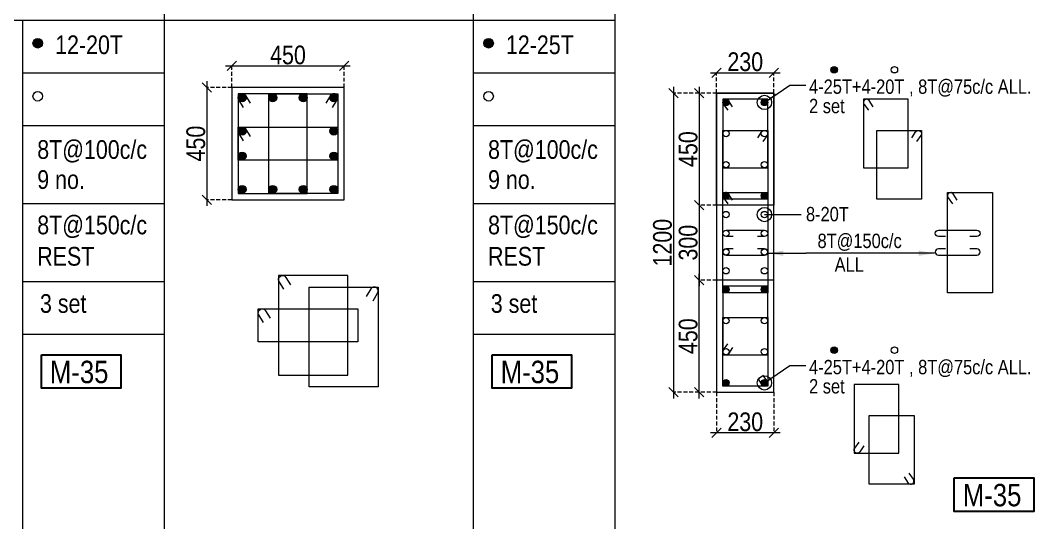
# Model space of a CAD drawing. Header units: millimetres. Extents: x 1112055 to 3390982, y -148532 to 766891.
# Drawn here: x 1943599 to 1959861, y 667584 to 675642 of the extents above; entities that cross this region are included whole.
import ezdxf
from ezdxf.enums import TextEntityAlignment as Align

# ---------------------------------------------------------------- set-up
doc = ezdxf.new("R2010")
doc.units = ezdxf.units.MM
doc.header["$PDMODE"] = 35
doc.header["$PDSIZE"] = -25
doc.linetypes.add('DASHED2', pattern=[0.375, 0.25, -0.125])
doc.linetypes.add('Hidden', pattern=[9.525, 6.35, -3.175])
for name, color, linetype, lineweight in [('B COL', 1, 'Continuous', 30), ('B COL. SIZE DIM', 220, 'Continuous', 25), ('B COLSCH', 204, 'Continuous', 20), ('B COLUMN', 1, 'Hidden', 9), ('B STEEL', 34, 'Continuous', 15), ('B-ST TEXT', 7, 'Continuous', 9)]:
    doc.layers.add(name, color=color, linetype=linetype, lineweight=lineweight)
doc.layers.add('B TEXT', color=7, linetype='Continuous')
doc.styles.add('dim inside', font='romans.shx', dxfattribs={"width": 0.8, "height": 125})
doc.styles.add('SWINC', font='swissc.ttf')
doc.styles.add('TAHOMA', font='tahoma.ttf')
doc.dimstyles.new('dim inside', dxfattribs={"dimtxt": 125, "dimasz": 100, "dimexe": 0, "dimexo": 0, "dimgap": 10, "dimtad": 0, "dimdec": 0, "dimzin": 0, "dimdsep": 46, "dimtxsty": 'dim inside', "dimblk": 'SMALL', "dimcen": 0.09, "dimadec": 0, "dimazin": 0, "dimtfac": 1, "dimtdec": 0, "dimtofl": 0, "dimtmove": 0, "dimatfit": 3, "dimfxl": 1, "dimtolj": 1, "dimtzin": 0, "dimarcsym": 2})
doc.dimstyles.new('PARESH', dxfattribs={"dimscale": 0, "dimtxt": 300, "dimasz": 150, "dimexe": 150, "dimexo": 150, "dimgap": 25, "dimtad": 1, "dimdec": 0, "dimzin": 0, "dimdsep": 46, "dimtxsty": 'TAHOMA', "dimblk": 'ARCHTICK', "dimcen": 100, "dimdle": 150, "dimclrd": 251, "dimclre": 251, "dimclrt": 6, "dimadec": 0, "dimazin": 0, "dimtfac": 1, "dimtdec": 0, "dimtix": 1, "dimtofl": 0, "dimtmove": 0, "dimatfit": 2, "dimfxl": 0.18, "dimtolj": 1, "dimtzin": 0, "dimlwd": 9, "dimlwe": 9, "dimarcsym": 0})

# ---------------------------------------------------------------- blocks, each defined once
blk = doc.blocks.new('_Oblique')
at = {"color": 0, "linetype": 'ByBlock', "lineweight": -2}
blk.add_line((-0.5, -0.5), (0.5, 0.5), dxfattribs=at)
blk = doc.blocks.new('*D2821')
at = {"layer": 'B COL. SIZE DIM', "color": 250, "lineweight": 9, "ltscale": 250, "transparency": 16777216}
blk.add_line((1946895, 674910), (1948895, 674910), dxfattribs=at)
at = {"layer": 'B COL. SIZE DIM', "color": 250, "linetype": 'DASHED2', "lineweight": 9, "ltscale": 250, "transparency": 16777216}
for p, q in [((1946995, 674565), (1946995, 674910)), ((1948795, 674565), (1948795, 674910))]:
    blk.add_line(p, q, dxfattribs=at)
at = {"layer": 'Defpoints', "color": 0, "transparency": 16777216}
for p in [(1948795, 674910), (1946995, 674565), (1948795, 674565)]:
    blk.add_point(p, dxfattribs=at)
at = {"layer": 'B COL. SIZE DIM', "color": 250, "lineweight": 9, "transparency": 16777216, "xscale": 150, "yscale": 150, "zscale": 150, "rotation": 180}
blk.add_blockref('_Oblique', (1946995, 674910), dxfattribs=at)
at = {"layer": 'B COL. SIZE DIM', "color": 250, "lineweight": 9, "transparency": 16777216, "xscale": 150, "yscale": 150, "zscale": 150}
blk.add_blockref('_Oblique', (1948795, 674910), dxfattribs=at)
at = {"layer": 'B COL. SIZE DIM', "color": 6, "transparency": 16777216, "insert": (1947895, 675085), "char_height": 300, "attachment_point": 5, "style": 'SWINC'}
blk.add_mtext('\\A1;450', dxfattribs=at)
blk = doc.blocks.new('*D2822')
at = {"layer": 'B COL. SIZE DIM', "color": 250, "lineweight": 9, "ltscale": 250, "transparency": 16777216}
blk.add_line((1946592, 674665), (1946592, 672665), dxfattribs=at)
at = {"layer": 'B COL. SIZE DIM', "color": 250, "linetype": 'DASHED2', "lineweight": 9, "ltscale": 250, "transparency": 16777216}
for p, q in [((1946995, 674565), (1946592, 674565)), ((1946995, 672765), (1946592, 672765))]:
    blk.add_line(p, q, dxfattribs=at)
at = {"layer": 'Defpoints', "color": 0, "transparency": 16777216}
for p in [(1946995, 674565), (1946592, 672765), (1946995, 672765)]:
    blk.add_point(p, dxfattribs=at)
at = {"layer": 'B COL. SIZE DIM', "color": 250, "lineweight": 9, "transparency": 16777216, "xscale": 150, "yscale": 150, "zscale": 150}
for p, rotation in [((1946592, 674565), 90), ((1946592, 672765), 270)]:
    blk.add_blockref('_Oblique', p, dxfattribs=dict(at, rotation=rotation))
at = {"layer": 'B COL. SIZE DIM', "color": 6, "transparency": 16777216, "insert": (1946417, 673665), "char_height": 300, "attachment_point": 5, "rotation": 90, "style": 'SWINC'}
blk.add_mtext('\\A1;450', dxfattribs=at)
blk = doc.blocks.new('*D2841')
at = {"layer": 'B COL. SIZE DIM', "color": 250, "lineweight": 9, "ltscale": 250, "transparency": 16777216}
blk.add_line((1954672, 674801), (1955792, 674801), dxfattribs=at)
at = {"layer": 'B COL. SIZE DIM', "color": 250, "linetype": 'DASHED2', "lineweight": 9, "ltscale": 250, "transparency": 16777216}
for p, q in [((1954772, 674476), (1954772, 674801)), ((1955692, 674476), (1955692, 674801))]:
    blk.add_line(p, q, dxfattribs=at)
at = {"layer": 'Defpoints', "color": 0, "transparency": 16777216}
for p in [(1955692, 674801), (1954772, 674476), (1955692, 674476)]:
    blk.add_point(p, dxfattribs=at)
at = {"layer": 'B COL. SIZE DIM', "color": 250, "lineweight": 9, "transparency": 16777216, "xscale": 150, "yscale": 150, "zscale": 150, "rotation": 180}
blk.add_blockref('_Oblique', (1954772, 674801), dxfattribs=at)
at = {"layer": 'B COL. SIZE DIM', "color": 250, "lineweight": 9, "transparency": 16777216, "xscale": 150, "yscale": 150, "zscale": 150}
blk.add_blockref('_Oblique', (1955692, 674801), dxfattribs=at)
at = {"layer": 'B COL. SIZE DIM', "color": 6, "transparency": 16777216, "insert": (1955232, 674976), "char_height": 300, "attachment_point": 5, "style": 'SWINC'}
blk.add_mtext('\\A1;230', dxfattribs=at)
blk = doc.blocks.new('*D2842')
at = {"layer": 'B COL. SIZE DIM', "color": 250, "lineweight": 9, "ltscale": 250, "transparency": 16777216}
blk.add_line((1954492, 672776), (1954492, 671376), dxfattribs=at)
at = {"layer": 'B COL. SIZE DIM', "color": 250, "linetype": 'DASHED2', "lineweight": 9, "ltscale": 250, "transparency": 16777216}
for p, q in [((1954772, 672676), (1954492, 672676)), ((1954772, 671476), (1954492, 671476))]:
    blk.add_line(p, q, dxfattribs=at)
at = {"layer": 'Defpoints', "color": 0, "transparency": 16777216}
for p in [(1954772, 672676), (1954492, 671476), (1954772, 671476)]:
    blk.add_point(p, dxfattribs=at)
at = {"layer": 'B COL. SIZE DIM', "color": 250, "lineweight": 9, "transparency": 16777216, "xscale": 150, "yscale": 150, "zscale": 150}
for p, rotation in [((1954492, 672676), 90), ((1954492, 671476), 270)]:
    blk.add_blockref('_Oblique', p, dxfattribs=dict(at, rotation=rotation))
at = {"layer": 'B COL. SIZE DIM', "color": 6, "transparency": 16777216, "insert": (1954317, 672076), "char_height": 300, "attachment_point": 5, "rotation": 90, "style": 'SWINC'}
blk.add_mtext('\\A1;300', dxfattribs=at)
blk = doc.blocks.new('*D2843')
at = {"layer": 'B COL. SIZE DIM', "color": 250, "lineweight": 9, "ltscale": 250, "transparency": 16777216}
blk.add_line((1954492, 674576), (1954492, 672576), dxfattribs=at)
at = {"layer": 'B COL. SIZE DIM', "color": 250, "linetype": 'DASHED2', "lineweight": 9, "ltscale": 250, "transparency": 16777216}
for p, q in [((1954772, 674476), (1954492, 674476)), ((1954772, 672676), (1954492, 672676))]:
    blk.add_line(p, q, dxfattribs=at)
at = {"layer": 'Defpoints', "color": 0, "transparency": 16777216}
for p in [(1954772, 674476), (1954492, 672676), (1954772, 672676)]:
    blk.add_point(p, dxfattribs=at)
at = {"layer": 'B COL. SIZE DIM', "color": 250, "lineweight": 9, "transparency": 16777216, "xscale": 150, "yscale": 150, "zscale": 150}
for p, rotation in [((1954492, 674476), 90), ((1954492, 672676), 270)]:
    blk.add_blockref('_Oblique', p, dxfattribs=dict(at, rotation=rotation))
at = {"layer": 'B COL. SIZE DIM', "color": 6, "transparency": 16777216, "insert": (1954317, 673576), "char_height": 300, "attachment_point": 5, "rotation": 90, "style": 'SWINC'}
blk.add_mtext('\\A1;450', dxfattribs=at)
blk = doc.blocks.new('*D2844')
at = {"layer": 'B COL. SIZE DIM', "color": 250, "lineweight": 9, "ltscale": 250, "transparency": 16777216}
blk.add_line((1954492, 669576), (1954492, 671576), dxfattribs=at)
at = {"layer": 'B COL. SIZE DIM', "color": 250, "linetype": 'DASHED2', "lineweight": 9, "ltscale": 250, "transparency": 16777216}
for p, q in [((1954772, 671476), (1954492, 671476)), ((1954772, 669676), (1954492, 669676))]:
    blk.add_line(p, q, dxfattribs=at)
at = {"layer": 'Defpoints', "color": 0, "transparency": 16777216}
for p in [(1954492, 671476), (1954772, 671476), (1954772, 669676)]:
    blk.add_point(p, dxfattribs=at)
at = {"layer": 'B COL. SIZE DIM', "color": 250, "lineweight": 9, "transparency": 16777216, "xscale": 150, "yscale": 150, "zscale": 150}
for p, rotation in [((1954492, 671476), 90), ((1954492, 669676), 270)]:
    blk.add_blockref('_Oblique', p, dxfattribs=dict(at, rotation=rotation))
at = {"layer": 'B COL. SIZE DIM', "color": 6, "transparency": 16777216, "insert": (1954317, 670576), "char_height": 300, "attachment_point": 5, "rotation": 90, "style": 'SWINC'}
blk.add_mtext('\\A1;450', dxfattribs=at)
blk = doc.blocks.new('*D2845')
at = {"layer": 'B COL. SIZE DIM', "color": 250, "lineweight": 9, "ltscale": 250, "transparency": 16777216}
blk.add_line((1954080, 674576), (1954080, 669576), dxfattribs=at)
at = {"layer": 'B COL. SIZE DIM', "color": 250, "linetype": 'DASHED2', "lineweight": 9, "ltscale": 250, "transparency": 16777216}
for p, q in [((1954772, 674476), (1954080, 674476)), ((1954772, 669676), (1954080, 669676))]:
    blk.add_line(p, q, dxfattribs=at)
at = {"layer": 'Defpoints', "color": 0, "transparency": 16777216}
for p in [(1954772, 674476), (1954080, 669676), (1954772, 669676)]:
    blk.add_point(p, dxfattribs=at)
at = {"layer": 'B COL. SIZE DIM', "color": 250, "lineweight": 9, "transparency": 16777216, "xscale": 150, "yscale": 150, "zscale": 150}
for p, rotation in [((1954080, 674476), 90), ((1954080, 669676), 270)]:
    blk.add_blockref('_Oblique', p, dxfattribs=dict(at, rotation=rotation))
at = {"layer": 'B COL. SIZE DIM', "color": 6, "transparency": 16777216, "insert": (1953905, 672076), "char_height": 300, "attachment_point": 5, "rotation": 90, "style": 'SWINC'}
blk.add_mtext('\\A1;1200', dxfattribs=at)
blk = doc.blocks.new('*D2846')
at = {"layer": 'B COL. SIZE DIM', "color": 250, "linetype": 'DASHED2', "lineweight": 9, "ltscale": 250, "transparency": 16777216}
for p, q in [((1954772, 669676), (1954772, 669026)), ((1955692, 669676), (1955692, 669026))]:
    blk.add_line(p, q, dxfattribs=at)
at = {"layer": 'B COL. SIZE DIM', "color": 250, "lineweight": 9, "ltscale": 250, "transparency": 16777216}
blk.add_line((1955792, 669026), (1954672, 669026), dxfattribs=at)
at = {"layer": 'Defpoints', "color": 0, "transparency": 16777216}
for p in [(1954772, 669676), (1955692, 669676), (1954772, 669026)]:
    blk.add_point(p, dxfattribs=at)
at = {"layer": 'B COL. SIZE DIM', "color": 250, "lineweight": 9, "transparency": 16777216, "xscale": 150, "yscale": 150, "zscale": 150, "rotation": 180}
blk.add_blockref('_Oblique', (1954772, 669026), dxfattribs=at)
at = {"layer": 'B COL. SIZE DIM', "color": 250, "lineweight": 9, "transparency": 16777216, "xscale": 150, "yscale": 150, "zscale": 150}
blk.add_blockref('_Oblique', (1955692, 669026), dxfattribs=at)
at = {"layer": 'B COL. SIZE DIM', "color": 6, "transparency": 16777216, "insert": (1955232, 669201), "char_height": 300, "attachment_point": 5, "style": 'SWINC'}
blk.add_mtext('\\A1;230', dxfattribs=at)
blk = doc.blocks.new('_ArchTick')
at = {"color": 0, "linetype": 'ByBlock', "const_width": 0.15}
blk.add_lwpolyline([(-0.5, -0.5), (0.5, 0.5)], dxfattribs=at)

msp = doc.modelspace()

# ---------------------------------------------------------------- hatches: boundary and pattern name
at = {"layer": 'B STEEL', "lineweight": 9, "ltscale": 0.5}
h = msp.add_hatch(color=34, dxfattribs=at)
edge = h.paths.add_edge_path()
edge.add_arc((1943880.2, 675274.2), 76.8, 0, 360)
h = msp.add_hatch(color=34, dxfattribs=at)
edge = h.paths.add_edge_path()
edge.add_arc((1951113.8, 675274.2), 76.8, 0, 360)
at = {"layer": 'B STEEL', "lineweight": 13}
h = msp.add_hatch(color=256, dxfattribs=at)
h.dxf.hatch_style = 1
edge = h.paths.add_edge_path()
edge.add_ellipse((1956658.7, 674849), major_axis=(51.4, 0), ratio=1, start_angle=0, end_angle=360)
at = {"layer": 'B STEEL', "lineweight": 9, "ltscale": 0.5}
h = msp.add_hatch(color=34, dxfattribs=at)
edge = h.paths.add_edge_path()
edge.add_arc((1947159.4, 674401), 64, 0, 360)
at = {"layer": 'B STEEL'}
h = msp.add_hatch(color=34, dxfattribs=at)
edge = h.paths.add_edge_path()
edge.add_ellipse((1947650.1, 674401), major_axis=(64, 0), ratio=1, start_angle=0, end_angle=360)
h = msp.add_hatch(color=34, dxfattribs=at)
edge = h.paths.add_edge_path()
edge.add_ellipse((1948140.7, 674401), major_axis=(64, 0), ratio=1, start_angle=0, end_angle=360)
at = {"layer": 'B STEEL', "lineweight": 9, "ltscale": 0.5}
h = msp.add_hatch(color=34, dxfattribs=at)
edge = h.paths.add_edge_path()
edge.add_arc((1948631.4, 674401), 64, 180, 540, ccw=False)
at = {"layer": 'B STEEL', "lineweight": 13}
h = msp.add_hatch(color=256, dxfattribs=at)
h.dxf.hatch_style = 1
edge = h.paths.add_edge_path()
edge.add_ellipse((1954923.7, 674324.6), major_axis=(51.4, 0), ratio=1, start_angle=0, end_angle=360)
h = msp.add_hatch(color=256, dxfattribs=at)
h.dxf.hatch_style = 1
edge = h.paths.add_edge_path()
edge.add_ellipse((1955540.9, 674324.6), major_axis=(51.4, 0), ratio=1, start_angle=0, end_angle=360)
at = {"layer": 'B STEEL'}
h = msp.add_hatch(color=34, dxfattribs=at)
edge = h.paths.add_edge_path()
edge.add_ellipse((1947159.4, 673866.6), major_axis=(64, 0), ratio=1, start_angle=0, end_angle=360)
h = msp.add_hatch(color=34, dxfattribs=at)
edge = h.paths.add_edge_path()
edge.add_ellipse((1948631.4, 673866.6), major_axis=(64, 0), ratio=1, start_angle=0, end_angle=360)
h = msp.add_hatch(color=34, dxfattribs=at)
edge = h.paths.add_edge_path()
edge.add_ellipse((1947159.4, 673463.4), major_axis=(64, 0), ratio=1, start_angle=0, end_angle=360)
h = msp.add_hatch(color=34, dxfattribs=at)
edge = h.paths.add_edge_path()
edge.add_ellipse((1948631.4, 673463.4), major_axis=(64, 0), ratio=1, start_angle=0, end_angle=360)
at = {"layer": 'B STEEL', "lineweight": 9, "ltscale": 0.5}
h = msp.add_hatch(color=34, dxfattribs=at)
edge = h.paths.add_edge_path()
edge.add_arc((1947159.4, 672929), 64, 0, 360, ccw=False)
at = {"layer": 'B STEEL'}
h = msp.add_hatch(color=34, dxfattribs=at)
edge = h.paths.add_edge_path()
edge.add_ellipse((1947650.1, 672929), major_axis=(64, 0), ratio=1, start_angle=0, end_angle=360)
h = msp.add_hatch(color=34, dxfattribs=at)
edge = h.paths.add_edge_path()
edge.add_ellipse((1948140.7, 672929), major_axis=(64, 0), ratio=1, start_angle=0, end_angle=360)
at = {"layer": 'B STEEL', "lineweight": 9, "ltscale": 0.5}
h = msp.add_hatch(color=34, dxfattribs=at)
edge = h.paths.add_edge_path()
edge.add_arc((1948631.4, 672929), 64, -180, 180)
at = {"layer": 'B STEEL', "lineweight": 13}
h = msp.add_hatch(color=256, dxfattribs=at)
h.dxf.hatch_style = 1
edge = h.paths.add_edge_path()
edge.add_ellipse((1954923.7, 672827.4), major_axis=(51.4, 0), ratio=1, start_angle=0, end_angle=360)
h = msp.add_hatch(color=256, dxfattribs=at)
h.dxf.hatch_style = 1
edge = h.paths.add_edge_path()
edge.add_ellipse((1955540.9, 672827.4), major_axis=(51.4, 0), ratio=1, start_angle=0, end_angle=360)
h = msp.add_hatch(color=256, dxfattribs=at)
h.dxf.hatch_style = 1
edge = h.paths.add_edge_path()
edge.add_ellipse((1954923.7, 671324.6), major_axis=(51.4, 0), ratio=1, start_angle=0, end_angle=360)
h = msp.add_hatch(color=256, dxfattribs=at)
h.dxf.hatch_style = 1
edge = h.paths.add_edge_path()
edge.add_ellipse((1955540.9, 671324.6), major_axis=(51.4, 0), ratio=1, start_angle=0, end_angle=360)
h = msp.add_hatch(color=256, dxfattribs=at)
h.dxf.hatch_style = 1
edge = h.paths.add_edge_path()
edge.add_ellipse((1956658.7, 670351.9), major_axis=(51.4, 0), ratio=1, start_angle=0, end_angle=360)
h = msp.add_hatch(color=256, dxfattribs=at)
h.dxf.hatch_style = 1
edge = h.paths.add_edge_path()
edge.add_ellipse((1954923.7, 669827.4), major_axis=(51.4, 0), ratio=1, start_angle=0, end_angle=360)
h = msp.add_hatch(color=256, dxfattribs=at)
h.dxf.hatch_style = 1
edge = h.paths.add_edge_path()
edge.add_ellipse((1955540.9, 669827.4), major_axis=(51.4, 0), ratio=1, start_angle=0, end_angle=360)

# ---------------------------------------------------------------- linework, layer by layer
at = {"layer": 'B COL', "lineweight": 13}
for points in [[(1954772.3, 669676), (1955692.3, 669676), (1955692.3, 674476), (1954772.3, 674476)], [(1954772.3, 674476), (1955692.3, 674476), (1955692.3, 672676), (1954772.3, 672676)], [(1954772.3, 669676), (1955692.3, 669676), (1955692.3, 671476), (1954772.3, 671476)]]:
    msp.add_lwpolyline(points, close=True, dxfattribs=at)
at = {"layer": 'B COLSCH', "color": 250, "lineweight": 0}
for p, q in [((1953141.9, 685201.3), (1953141.9, 651910.2)), ((1945908.3, 683882.3), (1945908.3, 651910.2)), ((1950867.5, 683882.3), (1950867.5, 659162.8)), ((1912667.6, 675642.5), (1953141.9, 675642.5)), ((1943633.9, 675642.5), (1943633.9, 659162.8)), ((1943633.9, 674797.5), (1945908.3, 674797.5)), ((1950867.5, 674797.5), (1953141.9, 674797.5)), ((1943633.9, 673952.5), (1945908.3, 673952.5)), ((1950867.5, 673952.5), (1953141.9, 673952.5)), ((1943633.9, 672702.7), (1945908.3, 672702.7)), ((1950867.5, 672702.7), (1953141.9, 672702.7)), ((1943633.9, 671452.9), (1945908.3, 671452.9)), ((1950867.5, 671452.9), (1953141.9, 671452.9)), ((1943633.9, 670607.9), (1945908.3, 670607.9)), ((1950867.5, 670607.9), (1953141.9, 670607.9))]:
    msp.add_line(p, q, dxfattribs=at)
at = {"layer": 'B COLUMN', "color": 1, "linetype": 'ByBlock', "lineweight": 20}
msp.add_lwpolyline([(1946995.4, 672765), (1948795.4, 672765), (1948795.4, 674565), (1946995.4, 674565)], close=True, dxfattribs=at)
at = {"layer": 'B STEEL', "color": 34, "lineweight": 9, "ltscale": 0.5}
for points in [[(1947179.7, 674245.9), (1947104.9, 674367.4, -1), (1947213.9, 674434.5), (1947288.7, 674313.1)], [(1948611.1, 674245.9), (1948685.9, 674367.4, 1), (1948576.8, 674434.5), (1948502.1, 674313.1)], [(1947179.7, 673711.6), (1947104.9, 673833, -1), (1947213.9, 673900.1), (1947288.7, 673778.7)], [(1947827.7, 671330.2), (1947753, 671451.7, -1), (1947862, 671518.8), (1947936.8, 671397.4)], [(1949259.2, 671144.6), (1949334, 671266.1, 1), (1949224.9, 671333.2), (1949150.1, 671211.7)], [(1947501.9, 670795.9), (1947427.1, 670917.3, -1), (1947536.1, 670984.4), (1947610.9, 670863)]]:
    msp.add_lwpolyline(points, format="xyb", dxfattribs=at)
for points in [[(1947095.4, 672865), (1948204.7, 672865), (1948204.7, 674465), (1947095.4, 674465)], [(1948695.4, 672865), (1947586, 672865), (1947586, 674465), (1948695.4, 674465)], [(1947095.4, 673930.6), (1948695.4, 673930.6), (1948695.4, 673399.4), (1947095.4, 673399.4)], [(1947743.5, 669949.3), (1948852.8, 669949.3), (1948852.8, 671549.3), (1947743.5, 671549.3)], [(1949343.5, 669763.7), (1948234.1, 669763.7), (1948234.1, 671363.7), (1949343.5, 671363.7)], [(1947417.6, 671014.9), (1949017.6, 671014.9), (1949017.6, 670483.7), (1947417.6, 670483.7)]]:
    msp.add_lwpolyline(points, close=True, dxfattribs=at)
at = {"layer": 'B STEEL', "lineweight": 13}
for points in [[(1954872.3, 673275.1), (1955592.3, 673275.1), (1955592.3, 674376), (1954872.3, 674376)], [(1957128.6, 673275.1), (1957848.6, 673275.1), (1957848.6, 674376), (1957128.6, 674376)], [(1954872.3, 673877), (1955592.3, 673877), (1955592.3, 672776), (1954872.3, 672776)], [(1957340.9, 673877), (1958060.9, 673877), (1958060.9, 672776), (1957340.9, 672776)], [(1954872.3, 670275.1), (1955592.3, 670275.1), (1955592.3, 671376), (1954872.3, 671376)], [(1954872.3, 670877), (1955592.3, 670877), (1955592.3, 669776), (1954872.3, 669776)], [(1956977.8, 668699.7), (1957697.8, 668699.7), (1957697.8, 669800.7), (1956977.8, 669800.7)], [(1957219.9, 669301.6), (1957939.9, 669301.6), (1957939.9, 668200.7), (1957219.9, 668200.7)]]:
    msp.add_lwpolyline(points, close=True, dxfattribs=at)
for points in [[(1955029.3, 674255.9), (1954964.6, 674355.8, 1), (1954882.9, 674293.4), (1954951.9, 674198.5)], [(1957285.6, 674255.9), (1957220.9, 674355.8, 1), (1957139.2, 674293.4), (1957208.2, 674198.5)], [(1955435.3, 673756.8), (1955500, 673856.8, -1), (1955581.7, 673794.3), (1955512.7, 673699.5)], [(1957903.9, 673756.8), (1957968.6, 673856.8, -1), (1958050.3, 673794.3), (1957981.3, 673699.5)], [(1955029.3, 670395.3), (1954964.6, 670295.3, -1), (1954882.9, 670357.7), (1954951.9, 670452.6)], [(1955435.3, 669896.2), (1955500, 669796.2, 1), (1955581.7, 669858.7), (1955512.7, 669953.5)], [(1957134.8, 668819.9), (1957070.1, 668719.9, -1), (1956988.4, 668782.4), (1957057.4, 668877.2)], [(1957782.9, 668320.8), (1957847.7, 668220.9, 1), (1957929.4, 668283.3), (1957860.3, 668378.2)]]:
    msp.add_lwpolyline(points, format="xyb", dxfattribs=at)
at = {"layer": 'B STEEL', "color": 3, "lineweight": 13}
for points in [[(1955592.3, 671273.2), (1954872.3, 671273.2), (1954872.3, 672878.9), (1955592.3, 672878.9)], [(1959197.2, 671273.2), (1958477.2, 671273.2), (1958477.2, 672878.9), (1959197.2, 672878.9)]]:
    msp.add_lwpolyline(points, close=True, dxfattribs=at)
for points in [[(1955029.3, 672758.7), (1954964.6, 672858.7, 1), (1954882.9, 672796.2), (1954951.9, 672701.3)], [(1958634.2, 672758.7), (1958569.5, 672858.7, 1), (1958487.8, 672796.2), (1958556.8, 672701.3)], [(1955038.3, 672174.9), (1954923.7, 672174.9, -1), (1954923.7, 672277.7), (1955540.9, 672277.7, -1), (1955540.9, 672174.9), (1955426.3, 672174.9)], [(1958447.8, 672174.9), (1958333.2, 672174.9, -1), (1958333.2, 672277.7), (1958950.4, 672277.7, -1), (1958950.4, 672174.9), (1958835.8, 672174.9)], [(1955038.3, 671977.2), (1954923.7, 671977.2, 1), (1954923.7, 671874.3), (1955540.9, 671874.3, 1), (1955540.9, 671977.2), (1955426.3, 671977.2)], [(1958447.8, 671977.2), (1958333.2, 671977.2, 1), (1958333.2, 671874.3), (1958950.4, 671874.3, 1), (1958950.4, 671977.2), (1958835.8, 671977.2)]]:
    msp.add_lwpolyline(points, format="xyb", dxfattribs=at)
at = {"layer": 'B STEEL', "color": 34, "lineweight": 9, "ltscale": 0.5}
for centre, radius in [((1943880.2, 675274.2), 76.8), ((1951113.8, 675274.2), 76.8), ((1943880.2, 674423.9), 76.8), ((1947159.4, 674401), 64), ((1947650.1, 674401), 64), ((1948140.7, 674401), 64), ((1948631.4, 674401), 64), ((1951113.8, 674423.9), 76.8), ((1947159.4, 673866.6), 64), ((1948631.4, 673866.6), 64), ((1947159.4, 673463.4), 64), ((1948631.4, 673463.4), 64), ((1947159.4, 672929), 64), ((1947650.1, 672929), 64), ((1948140.7, 672929), 64), ((1948631.4, 672929), 64)]:
    msp.add_circle(centre, radius, dxfattribs=at)
at = {"layer": 'B STEEL', "lineweight": 13}
for centre in [(1956658.7, 674849), (1957625.5, 674849), (1954923.7, 674324.6), (1955540.9, 674324.6), (1954923.7, 673825.6), (1955540.9, 673825.6), (1954923.7, 673326.5), (1955540.9, 673326.5), (1954923.7, 672827.4), (1955540.9, 672827.4), (1954923.7, 672526.9), (1955540.9, 672526.9), (1954923.7, 672226.3), (1955540.9, 672226.3), (1954923.7, 671925.7), (1955540.9, 671925.7), (1954923.7, 671625.2), (1955540.9, 671625.2), (1954923.7, 671324.6), (1955540.9, 671324.6), (1954923.7, 670825.6), (1955540.9, 670825.6), (1954923.7, 670326.5), (1955540.9, 670326.5), (1956658.7, 670351.9), (1957625.5, 670351.9), (1954923.7, 669827.4), (1955540.9, 669827.4)]:
    msp.add_circle(centre, 51.4, dxfattribs=at)
at = {"layer": 'B TEXT', "color": 1}
for points in [[(1943937.6, 670278.9), (1945212.2, 670278.9), (1945212.2, 669740.9), (1943937.6, 669740.9)], [(1951171.1, 670278.9), (1952445.7, 670278.9), (1952445.7, 669740.9), (1951171.1, 669740.9)], [(1958586.3, 668304.2), (1959860.9, 668304.2), (1959860.9, 667766.3), (1958586.3, 667766.3)]]:
    msp.add_lwpolyline(points, close=True, dxfattribs=at)

# ---------------------------------------------------------------- texts
at = {"layer": 'B TEXT', "style": 'SWINC'}
for s, p in [('12-20T', (1944158.7, 675099.6)), ('12-25T', (1951392.3, 675099.6)), ('8T@100c/c', (1943871.8, 673419.8)), ('8T@100c/c', (1951105.3, 673419.8)), ('9 no.', (1943871.8, 672938)), ('9 no.', (1951105.3, 672938)), ('8T@150c/c', (1943871.8, 672209.9)), ('8T@150c/c', (1943871.8, 672209.9)), ('8T@150c/c', (1951105.3, 672209.9)), ('8T@150c/c', (1951105.3, 672209.9)), ('REST', (1943871.8, 671707.5)), ('REST', (1943871.8, 671707.5)), ('REST', (1951105.3, 671707.5)), ('REST', (1951105.3, 671707.5)), ('3 set', (1943915.6, 670950.5)), ('3 set', (1951149.2, 670950.5))]:
    msp.add_text(s, height=300, dxfattribs=at).set_placement(p)
at = {"layer": 'B TEXT', "lineweight": 15, "style": 'SWINC'}
for s, p in [('4-25T+4-20T , 8T@75c/c ALL.', (1956255.9, 674394)), ('2 set', (1956255.9, 674083.8)), ('8-20T', (1956206.3, 672349.6)), ('8T@150c/c', (1956391.8, 671920.8)), ('ALL', (1956666.4, 671540.1)), ('4-25T+4-20T , 8T@75c/c ALL.', (1956255.9, 669896.8)), ('2 set', (1956255.9, 669588.6))]:
    msp.add_text(s, height=230, dxfattribs=at).set_placement(p, align=Align.BOTTOM_LEFT)
at = {"layer": 'B TEXT', "color": 1, "style": 'SWINC'}
for p in [(1944075, 669714.4), (1951308.5, 669714.4), (1958723.6, 667739.7)]:
    msp.add_text('M-35', height=360, dxfattribs=at).set_placement(p, align=Align.BOTTOM_LEFT)

# ---------------------------------------------------------------- dimensions: what is measured, and where the dimension line sits
at = {"layer": 'B COL. SIZE DIM', "color": 250, "ltscale": 250}
for base, p1, p2, picture, middle in [((1948795.4, 674910), (1946995.4, 674565), (1948795.4, 674565), '*D2821', (1947895.4, 675085)), ((1955692.3, 674800.9), (1954772.3, 674476), (1955692.3, 674476), '*D2841', (1955232.3, 674975.9)), ((1954772.3, 669026.5), (1955692.3, 669676), (1954772.3, 669676), '*D2846', (1955232.3, 669201.5))]:
    dim = msp.add_linear_dim(base=base, p1=p1, p2=p2, dimstyle='dim inside', override={"dimtxt": 300, "dimasz": 150, "dimgap": 25, "dimtad": 3, "dimlfac": 0.25, "dimtxsty": 'SWINC', "dimblk1": 'Oblique', "dimblk2": 'Oblique', "dimsah": 1, "dimdle": 100, "dimclrd": 250, "dimclre": 250, "dimclrt": 6, "dimfxl": 1000, "dimlwd": 9, "dimlwe": 9}, dxfattribs=at)
    dim.commit()
    dim.dimension.update_dxf_attribs({"geometry": picture, "text_midpoint": middle})
for base, p1, p2, angle, picture, middle in [((1946591.5, 672765), (1946995.4, 674565), (1946995.4, 672765), 90, '*D2822', (1946416.5, 673665)), ((1954079.6, 669676), (1954772.3, 674476), (1954772.3, 669676), 90, '*D2845', (1953904.6, 672076)), ((1954491.8, 672676), (1954772.3, 674476), (1954772.3, 672676), 90, '*D2843', (1954316.8, 673576)), ((1954491.8, 671476), (1954772.3, 672676), (1954772.3, 671476), 90, '*D2842', (1954316.8, 672076)), ((1954491.8, 671476), (1954772.3, 669676), (1954772.3, 671476), 270, '*D2844', (1954316.8, 670576))]:
    dim = msp.add_linear_dim(base=base, p1=p1, p2=p2, angle=angle, dimstyle='dim inside', override={"dimtxt": 300, "dimasz": 150, "dimgap": 25, "dimtad": 3, "dimlfac": 0.25, "dimtxsty": 'SWINC', "dimblk1": 'Oblique', "dimblk2": 'Oblique', "dimsah": 1, "dimdle": 100, "dimclrd": 250, "dimclre": 250, "dimclrt": 6, "dimfxl": 1000, "dimlwd": 9, "dimlwe": 9}, dxfattribs=at)
    dim.commit()
    dim.dimension.update_dxf_attribs({"geometry": picture, "text_midpoint": middle})

# ---------------------------------------------------------------- leaders
at = {"layer": 'B-ST TEXT', "lineweight": 15}
for points, override in [([(1955540.9, 674324.6), (1955948, 674604.2), (1956202.5, 674604.2)], {"dimscale": 1, "dimasz": 230, "dimtad": 0, "dimclrd": 0, "dimldrblk": 'Origin', "dimtfill": 2}), ([(1955540.9, 672526.9), (1956129.3, 672526.9)], {"dimscale": 1, "dimasz": 230, "dimtad": 0, "dimclrd": 0, "dimldrblk": 'Origin', "dimtfill": 2}), ([(1955592.3, 671905.9), (1956201.5, 671905.9)], {"dimscale": 1, "dimasz": 250, "dimtad": 0, "dimclrd": 0, "dimtfill": 2}), ([(1958267, 671905.9), (1956201.5, 671905.9)], {"dimscale": 1, "dimasz": 250, "dimtad": 0, "dimclrd": 0, "dimtfill": 2}), ([(1955540.9, 669827.4), (1955948, 670107.1), (1956202.5, 670107.1)], {"dimscale": 1, "dimasz": 230, "dimtad": 0, "dimclrd": 0, "dimldrblk": 'Origin', "dimtfill": 2})]:
    msp.add_leader(points, dimstyle='PARESH', override=override, dxfattribs=at)

doc.saveas('drawing.dxf')
